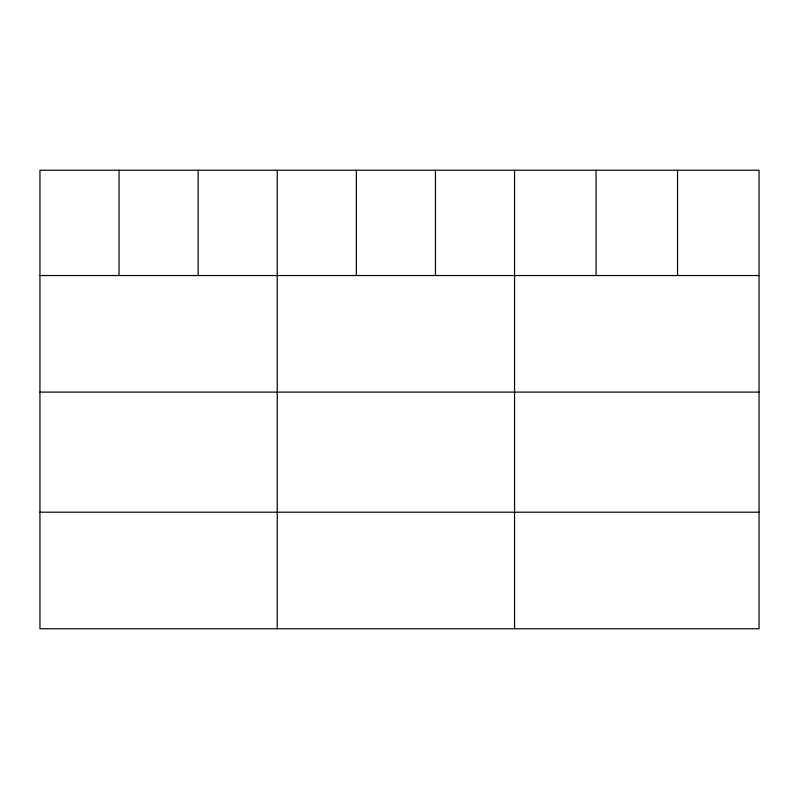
<?xml version="1.0" encoding="UTF-8"?>
<svg xmlns="http://www.w3.org/2000/svg" width="799" height="799" viewBox="0 0 799 799"><rect width="100%" height="100%" fill="white"/><g stroke="black" fill="none" stroke-linecap="round" stroke-linejoin="round"><path stroke-width="1.2" d="M759.05 275.535L759.05 628.763L39.95 628.763L39.95 170.237L759.05 170.237L759.05 275.535L39.95 275.535M39.95 392.099L759.05 392.099M39.95 512.199L759.05 512.199M677.552 170.237L677.552 275.535M596.054 170.237L596.054 275.535M514.556 170.237L514.556 628.763M435.455 170.237L435.455 275.535M356.354 170.237L356.354 275.535M277.253 170.237L277.253 628.763M198.152 170.237L198.152 275.535M119.051 170.237L119.051 275.535"/></g></svg>
